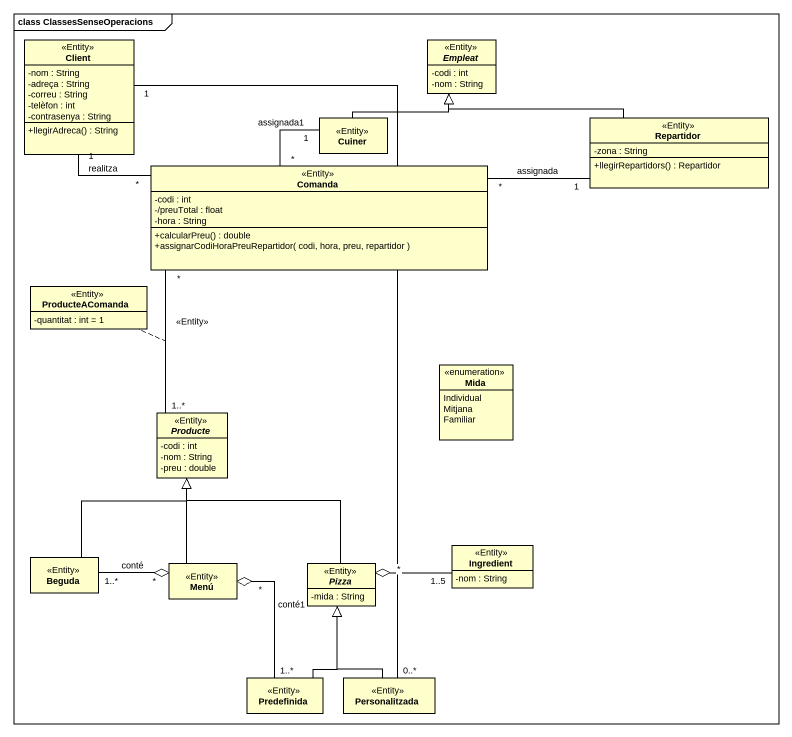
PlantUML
@startuml
mainframe class ClassesSenseOperacions
hide circle
hide empty members
skinparam classAttributeIconSize 0
class Client <<Entity>> {
  -nom : String
  -adreça : String
  -correu : String
  -telèfon : int
  -contrasenya : String
  +llegirAdreca() : String
}
abstract class Empleat <<Entity>> {
  -codi : int
  -nom : String
}
class Cuiner <<Entity>>
class Repartidor <<Entity>> {
  -zona : String
  +llegirRepartidors() : Repartidor
}
class Comanda <<Entity>> {
  -codi : int
  -/preuTotal : float
  -hora : String
  +calcularPreu() : double
  +assignarCodiHoraPreuRepartidor( codi, hora, preu, repartidor )
}
class ProducteAComanda <<Entity>> {
  -quantitat : int = 1
}
enum Mida {
  Individual
  Mitjana
  Familiar
}
abstract class Producte <<Entity>> {
  -codi : int
  -nom : String
  -preu : double
}
class Beguda <<Entity>>
class Ingredient <<Entity>> {
  -nom : String
}
class Menú <<Entity>>
abstract class Pizza <<Entity>> {
  -mida : String
}
class Predefinida <<Entity>>
class Personalitzada <<Entity>>
Client "1" -right- "*" Comanda : realitza
Client "1" -- "0..*" Personalitzada
Cuiner -up-|> Empleat
Repartidor -left-|> Empleat
Comanda "*" -up- "1" Cuiner : assignada1
Comanda "*" -right- "1" Repartidor : assignada
Producte "1..*" -up- "*" Comanda : <<Entity>>
(Producte, Comanda) .. ProducteAComanda
Beguda -up-|> Producte
Menú -up-|> Producte
Menú "*" o-left- "1..*" Beguda : conté
Menú "*" o-- "1..*" Predefinida : conté1
Pizza -up-|> Producte
Pizza "*" o-right- "1..5" Ingredient
Predefinida -up-|> Pizza
Personalitzada -up-|> Pizza
@enduml
